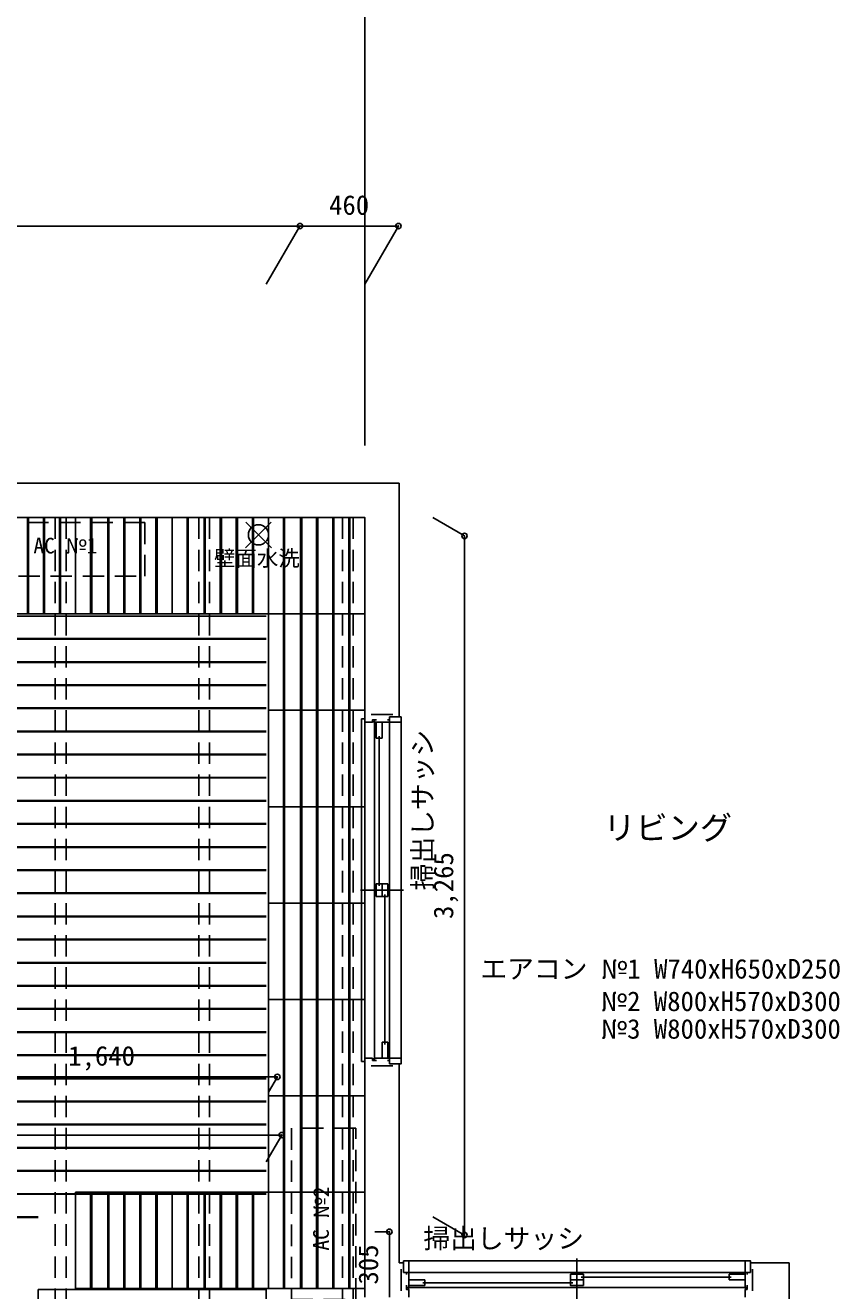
# Model space of a CAD drawing. Units: millimetres at full size, sheet at 1:50. Extents: x -16700 to 14342, y -4580 to 9627.
# Drawn here: x -2775 to 1027, y -1088 to 4821 of the extents above; entities that cross this region are included whole.
import ezdxf
from ezdxf.enums import TextEntityAlignment as Align

# ---------------------------------------------------------------- set-up
doc = ezdxf.new("R2010")
doc.units = ezdxf.units.MM
doc.header["$LTSCALE"] = 50
doc.header["$PDMODE"] = 32
doc.header["$PDSIZE"] = 25
doc.linetypes.add('DASHED2', pattern=[3, 2, -1])
for name, color, linetype in [('0-0_芯', 4, 'DASHED2'), ('0-3_躯体２次', 7, 'Continuous'), ('0-4_建具', 3, 'Continuous'), ('0-7_作業', 4, 'DASHED2'), ('0-B_文字', 4, 'Continuous'), ('0-C_寸法', 7, 'Continuous'), ('0-D_ﾊｯﾁﾝｸﾞ', 3, 'Continuous'), ('0-E_一般', 2, 'Continuous'), ('9-B_文字', 7, 'Continuous')]:
    doc.layers.add(name, color=color, linetype=linetype)
doc.styles.add('ＭＳ ゴシック', font='')
doc.styles.get('ＭＳ ゴシック').set_extended_font_data('MS Gothic')

msp = doc.modelspace()

# ---------------------------------------------------------------- linework, layer by layer
at = {"layer": '0-0_芯'}
for points in [[(-2956.84, 2248.49), (-2216.84, 2248.49), (-2216.84, 2498.49), (-2956.84, 2498.49)], [(-1232.32, -1129.6), (-1232.32, -329.6), (-1532.32, -329.6), (-1532.32, -1129.6)]]:
    msp.add_lwpolyline(points, close=True, dxfattribs=at)
at = {"layer": '0-3_躯体２次'}
for p, q in [((-2979.69, 2682.08), (-1029.69, 2682.08)), ((-1029.69, 2682.08), (-1029.69, 1592.08)), ((-5739.69, 2522.08), (-1189.69, 2522.08)), ((-1189.69, 2522.08), (-1189.69, -1117.92)), ((-1029.69, -27.92), (-1029.69, -957.92)), ((-1029.69, -957.92), (-1009.69, -957.92)), ((610.31, -957.92), (790.31, -957.92)), ((790.31, -957.92), (790.31, -1592.92))]:
    msp.add_line(p, q, dxfattribs=at)
at = {"layer": '0-4_建具', "color": 7}
for p, q in [((-1059.69, 1602.08), (-1159.69, 1602.08)), ((-1154.69, 1567.08), (-1189.69, 1567.08)), ((-1144.69, 1577.08), (-1144.69, 1552.08)), ((-1154.69, -2.92), (-1189.69, -2.92)), ((-1059.69, -37.92), (-1159.69, -37.92)), ((-1154.69, -2.92), (-1154.69, -12.92)), ((-1144.69, -12.92), (-1154.69, -12.92)), ((-1019.69, -987.92), (-1019.69, -1087.92)), ((620.31, -987.92), (620.31, -1087.92)), ((-994.69, -1072.92), (-969.69, -1072.92)), ((-984.69, -1082.92), (-984.69, -1117.92)), ((585.31, -1082.92), (585.31, -1117.92)), ((585.31, -1082.92), (595.31, -1082.92)), ((595.31, -1072.92), (595.31, -1082.92))]:
    msp.add_line(p, q, dxfattribs=at)
at = {"layer": '0-4_建具', "color": 4}
for p, q in [((-1189.69, 1582.08), (-1204.69, 1582.08)), ((-1204.69, 1582.08), (-1204.69, -17.92)), ((-1144.69, 1569.08), (-1154.69, 1569.08)), ((-1144.69, 1552.08), (-1144.69, 12.08)), ((-1074.69, 1552.08), (-1074.69, 12.08)), ((-1019.69, 1567.08), (-1019.69, -2.92)), ((-1009.69, 782.08), (-1209.69, 782.08)), ((-1189.69, -17.92), (-1204.69, -17.92)), ((-1144.69, -4.92), (-1154.69, -4.92)), ((-199.69, -937.92), (-199.69, -1137.92)), ((-984.69, -947.92), (585.31, -947.92)), ((-969.69, -1002.92), (570.31, -1002.92)), ((-986.69, -1072.92), (-986.69, -1082.92)), ((-969.69, -1072.92), (570.31, -1072.92)), ((587.31, -1072.92), (587.31, -1082.92))]:
    msp.add_line(p, q, dxfattribs=at)
at = {"layer": '0-4_建具'}
for p, q in [((-1134.69, 1577.08), (-1144.69, 1577.08)), ((-1019.69, 1567.08), (-1144.69, 1567.08)), ((-1136.19, 1567.08), (-1136.19, 1492.08)), ((-1109.69, 1567.08), (-1109.69, 1492.08)), ((-1074.69, 1577.08), (-1084.69, 1577.08)), ((-1074.69, 1592.08), (-1074.69, 1552.08)), ((-1019.69, 1592.08), (-1074.69, 1592.08)), ((-1019.69, 1592.08), (-1019.69, 1567.08)), ((-1109.69, 1492.08), (-1136.19, 1492.08)), ((-1122.99, 1502.08), (-1122.99, 802.08)), ((-1109.69, 812.08), (-1109.69, 752.08)), ((-1083.19, 812.08), (-1083.19, 752.08)), ((-1083.19, 752.08), (-1136.19, 752.08)), ((-1096.49, 762.08), (-1096.49, 62.08)), ((-1109.69, 72.08), (-1109.69, -2.92)), ((-1083.19, 72.08), (-1109.69, 72.08)), ((-1083.19, 72.08), (-1083.19, -2.92)), ((-1144.69, 12.08), (-1144.69, -12.92)), ((-1074.69, 12.08), (-1074.69, -27.92)), ((-1019.69, -2.92), (-1144.69, -2.92)), ((-1134.69, -12.92), (-1144.69, -12.92)), ((-1074.69, -12.92), (-1084.69, -12.92)), ((-1009.69, -947.92), (-984.69, -947.92)), ((-1009.69, -947.92), (-1009.69, -1002.92)), ((-1009.69, -1002.92), (-969.69, -1002.92)), ((-994.69, -1002.92), (-994.69, -1012.92)), ((-984.69, -947.92), (-984.69, -1072.92)), ((570.31, -1002.92), (610.31, -1002.92)), ((585.31, -947.92), (585.31, -1072.92)), ((595.31, -1002.92), (595.31, -1012.92)), ((-994.69, -1062.92), (-994.69, -1072.92)), ((-984.69, -1037.92), (-909.69, -1037.92)), ((-919.69, -1051.22), (-219.69, -1051.22)), ((-909.69, -1037.92), (-909.69, -1064.42)), ((-229.69, -1011.42), (-169.69, -1011.42)), ((-229.69, -1037.92), (-169.69, -1037.92)), ((-179.69, -1024.72), (520.31, -1024.72)), ((-169.69, -1011.42), (-169.69, -1064.42)), ((510.31, -1011.42), (510.31, -1037.92)), ((510.31, -1011.42), (585.31, -1011.42)), ((510.31, -1037.92), (585.31, -1037.92)), ((595.31, -1062.92), (595.31, -1072.92)), ((-984.69, -1064.42), (-909.69, -1064.42)), ((570.31, -1072.92), (595.31, -1072.92))]:
    msp.add_line(p, q, dxfattribs=at)
at = {"layer": '0-4_建具', "color": 7}
for points in [[(-1144.69, 1577.08), (-1154.69, 1577.08), (-1154.69, 1567.08)], [(-994.69, -1072.92), (-994.69, -1082.92), (-984.69, -1082.92)]]:
    msp.add_lwpolyline(points, dxfattribs=at)
at = {"layer": '0-4_建具'}
for points in [[(-1083.19, 812.08), (-1136.19, 812.08), (-1136.19, 752.08)], [(-1019.69, -2.92), (-1019.69, -27.92), (-1074.69, -27.92)], [(585.31, -947.92), (610.31, -947.92), (610.31, -1002.92)], [(-229.69, -1011.42), (-229.69, -1064.42), (-169.69, -1064.42)]]:
    msp.add_lwpolyline(points, dxfattribs=at)
at = {"layer": '0-7_作業'}
for p, q in [((-2634.69, 2522.08), (-2634.69, -3342.92)), ((-2584.69, 2522.08), (-2584.69, -3342.92)), ((-1964.69, 2522.08), (-1964.69, -3342.92)), ((-1914.69, 2522.08), (-1914.69, -3342.92)), ((-1294.69, 2522.08), (-1294.69, -3342.92)), ((-1244.69, 2522.08), (-1244.69, -3342.92))]:
    msp.add_line(p, q, dxfattribs=at)
at = {"layer": '0-C_寸法', "color": 4}
for p, q in [((-1189.69, 5261.67), (-1189.69, 2858.42)), ((-1189.69, 5002.94), (-1189.69, 4750.13)), ((-7027.97, 3883.27), (-1492.97, 3883.27)), ((-1492.97, 3883.27), (-1649.69, 3611.82)), ((-1492.97, 3883.27), (-1032.97, 3883.27)), ((-1032.97, 3883.27), (-1189.69, 3611.82)), ((-724.62, 2436.64), (-872.6, 2522.08)), ((-724.62, 2436.64), (-724.62, -828.36)), ((-3238.18, -89.5), (-1598.18, -89.5)), ((-1598.18, -89.5), (-1639.69, -161.41)), ((-4547.8, -361.39), (-1577.8, -361.39)), ((-1577.8, -361.39), (-1649.69, -485.91)), ((-724.62, -828.36), (-872.6, -742.92)), ((-1075.33, -812.92), (-1142.9, -812.92)), ((-1075.33, -812.92), (-1075.33, -1117.92))]:
    msp.add_line(p, q, dxfattribs=at)
at = {"layer": '0-C_寸法'}
for p in [(-1492.97, 3883.27), (-1032.97, 3883.27), (-724.62, 2436.64), (-1598.18, -89.5), (-1577.8, -361.39), (-1075.33, -812.92), (-724.62, -828.36)]:
    msp.add_point(p, dxfattribs=at)
at = {"layer": '0-D_ﾊｯﾁﾝｸﾞ', "color": 4}
msp.add_line((-1189.69, -812.92), (-1189.69, 2522.08), dxfattribs=at)
at = {"layer": '0-D_ﾊｯﾁﾝｸﾞ'}
for p, q in [((-7184.69, 2062.08), (-1649.69, 2062.08)), ((-7184.69, 1957.08), (-1649.69, 1957.08)), ((-7184.69, 1954.08), (-1649.69, 1954.08)), ((-7184.69, 1849.08), (-1649.69, 1849.08)), ((-7184.69, 1846.08), (-1649.69, 1846.08)), ((-7184.69, 1741.08), (-1649.69, 1741.08)), ((-7184.69, 1738.08), (-1649.69, 1738.08)), ((-7184.69, 1633.08), (-1649.69, 1633.08)), ((-7184.69, 1630.08), (-1649.69, 1630.08)), ((-7184.69, 1525.08), (-1649.69, 1525.08)), ((-7184.69, 1522.08), (-1649.69, 1522.08)), ((-7184.69, 1417.08), (-1649.69, 1417.08)), ((-7184.69, 1414.08), (-1649.69, 1414.08)), ((-7184.69, 1309.08), (-1649.69, 1309.08)), ((-7184.69, 1306.08), (-1649.69, 1306.08)), ((-7184.69, 1201.08), (-1649.69, 1201.08)), ((-7184.69, 1198.08), (-1649.69, 1198.08)), ((-7184.69, 1093.08), (-1649.69, 1093.08)), ((-7184.69, 1090.08), (-1649.69, 1090.08)), ((-7184.69, 985.08), (-1649.69, 985.08)), ((-7184.69, 982.08), (-1649.69, 982.08)), ((-7184.69, 877.08), (-1649.69, 877.08)), ((-7184.69, 874.08), (-1649.69, 874.08)), ((-7184.69, 769.08), (-1649.69, 769.08)), ((-7184.69, 766.08), (-1649.69, 766.08)), ((-7184.69, 661.08), (-1649.69, 661.08)), ((-7184.69, 658.08), (-1649.69, 658.08)), ((-7184.69, 553.08), (-1649.69, 553.08)), ((-7184.69, 550.08), (-1649.69, 550.08)), ((-7184.69, 445.08), (-1649.69, 445.08)), ((-7184.69, 442.08), (-1649.69, 442.08)), ((-7184.69, 337.08), (-1649.69, 337.08)), ((-7184.69, 334.08), (-1649.69, 334.08)), ((-7184.69, 229.08), (-1649.69, 229.08)), ((-7184.69, 226.08), (-1649.69, 226.08)), ((-7184.69, 121.08), (-1649.69, 121.08)), ((-7184.69, 118.08), (-1649.69, 118.08)), ((-7184.69, 13.08), (-1649.69, 13.08)), ((-7184.69, 10.08), (-1649.69, 10.08)), ((-7184.69, -94.92), (-1649.69, -94.92)), ((-7184.69, -97.92), (-1649.69, -97.92)), ((-7184.69, -202.92), (-1649.69, -202.92)), ((-7184.69, -205.92), (-1649.69, -205.92)), ((-7184.69, -310.92), (-1649.69, -310.92)), ((-7184.69, -313.92), (-1649.69, -313.92)), ((-7184.69, -418.92), (-1649.69, -418.92)), ((-7184.69, -421.92), (-1649.69, -421.92)), ((-7184.69, -526.92), (-1649.69, -526.92)), ((-7184.69, -529.92), (-1649.69, -529.92)), ((-7184.69, -634.92), (-1649.69, -634.92)), ((-7184.69, -637.92), (-1649.69, -637.92)), ((-7184.69, -742.92), (-2714.69, -742.92)), ((-7184.69, -745.92), (-2714.69, -745.92)), ((-2714.69, -1082.26), (-2714.69, -3342.92))]:
    msp.add_line(p, q, dxfattribs=at)
msp.add_lwpolyline([(-2714.69, -1082.26), (-1649.69, -1082.26), (-1649.69, -1577.92)], dxfattribs=at)
at = {"layer": '0-E_一般'}
for p, q in [((-2764.69, 2072.08), (-2764.69, 2522.08)), ((-2759.69, 2072.08), (-2759.69, 2522.08)), ((-2689.69, 2072.08), (-2689.69, 2522.08)), ((-2684.69, 2072.08), (-2684.69, 2522.08)), ((-2614.69, 2072.08), (-2614.69, 2522.08)), ((-2609.69, 2072.08), (-2609.69, 2522.08)), ((-2469.69, 2522.08), (-2469.69, 2072.08)), ((-2464.69, 2522.08), (-2464.69, 2072.08)), ((-2389.69, 2072.08), (-2389.69, 2522.08)), ((-2384.69, 2072.08), (-2384.69, 2522.08)), ((-2314.69, 2072.08), (-2314.69, 2522.08)), ((-2309.69, 2072.08), (-2309.69, 2522.08)), ((-2239.69, 2072.08), (-2239.69, 2522.08)), ((-2234.69, 2072.08), (-2234.69, 2522.08)), ((-2164.69, 2072.08), (-2164.69, 2522.08)), ((-2159.69, 2072.08), (-2159.69, 2522.08)), ((-2019.69, 2522.08), (-2019.69, 2072.08)), ((-2014.69, 2522.08), (-2014.69, 2072.08)), ((-1939.69, 2072.08), (-1939.69, 2522.08)), ((-1934.69, 2072.08), (-1934.69, 2522.08)), ((-1864.69, 2072.08), (-1864.69, 2522.08)), ((-1859.69, 2072.08), (-1859.69, 2522.08)), ((-1789.69, 2072.08), (-1789.69, 2522.08)), ((-1784.69, 2072.08), (-1784.69, 2522.08)), ((-1714.69, 2072.08), (-1714.69, 2522.08)), ((-1709.69, 2072.08), (-1709.69, 2522.08)), ((-1569.69, 2522.08), (-1569.69, 2072.08)), ((-1564.69, 2522.08), (-1564.69, 2072.08)), ((-1489.69, 2072.08), (-1489.69, 2522.08)), ((-1484.69, 2072.08), (-1484.69, 2522.08)), ((-1414.69, 2072.08), (-1414.69, 2522.08)), ((-1409.69, 2072.08), (-1409.69, 2522.08)), ((-1339.69, 2072.08), (-1339.69, 2522.08)), ((-1334.69, 2072.08), (-1334.69, 2522.08)), ((-1264.69, 2072.08), (-1264.69, 2522.08)), ((-1259.69, 2072.08), (-1259.69, 2522.08)), ((-1189.69, 2072.08), (-1639.69, 2072.08)), ((-1639.69, 1622.08), (-1639.69, 2072.08)), ((-1569.69, 2072.08), (-1569.69, 1622.08)), ((-1564.69, 2072.08), (-1564.69, 1622.08)), ((-1489.69, 1622.08), (-1489.69, 2072.08)), ((-1484.69, 1622.08), (-1484.69, 2072.08)), ((-1414.69, 1622.08), (-1414.69, 2072.08)), ((-1409.69, 1622.08), (-1409.69, 2072.08)), ((-1339.69, 1622.08), (-1339.69, 2072.08)), ((-1334.69, 1622.08), (-1334.69, 2072.08)), ((-1264.69, 1622.08), (-1264.69, 2072.08)), ((-1259.69, 1622.08), (-1259.69, 2072.08)), ((-1189.69, 1622.08), (-1639.69, 1622.08)), ((-1639.69, 1172.08), (-1639.69, 1622.08)), ((-1569.69, 1622.08), (-1569.69, 1172.08)), ((-1564.69, 1622.08), (-1564.69, 1172.08)), ((-1489.69, 1172.08), (-1489.69, 1622.08)), ((-1484.69, 1172.08), (-1484.69, 1622.08)), ((-1414.69, 1172.08), (-1414.69, 1622.08)), ((-1409.69, 1172.08), (-1409.69, 1622.08)), ((-1339.69, 1172.08), (-1339.69, 1622.08)), ((-1334.69, 1172.08), (-1334.69, 1622.08)), ((-1264.69, 1172.08), (-1264.69, 1622.08)), ((-1259.69, 1172.08), (-1259.69, 1622.08)), ((-1189.69, 1172.08), (-1639.69, 1172.08)), ((-1639.69, 722.08), (-1639.69, 1172.08)), ((-1569.69, 1172.08), (-1569.69, 722.08)), ((-1564.69, 1172.08), (-1564.69, 722.08)), ((-1489.69, 722.08), (-1489.69, 1172.08)), ((-1484.69, 722.08), (-1484.69, 1172.08)), ((-1414.69, 722.08), (-1414.69, 1172.08)), ((-1409.69, 722.08), (-1409.69, 1172.08)), ((-1339.69, 722.08), (-1339.69, 1172.08)), ((-1334.69, 722.08), (-1334.69, 1172.08)), ((-1264.69, 722.08), (-1264.69, 1172.08)), ((-1259.69, 722.08), (-1259.69, 1172.08)), ((-1189.69, 722.08), (-1639.69, 722.08)), ((-1639.69, 272.08), (-1639.69, 722.08)), ((-1569.69, 722.08), (-1569.69, 272.08)), ((-1564.69, 722.08), (-1564.69, 272.08)), ((-1489.69, 272.08), (-1489.69, 722.08)), ((-1484.69, 272.08), (-1484.69, 722.08)), ((-1414.69, 272.08), (-1414.69, 722.08)), ((-1409.69, 272.08), (-1409.69, 722.08)), ((-1339.69, 272.08), (-1339.69, 722.08)), ((-1334.69, 272.08), (-1334.69, 722.08)), ((-1264.69, 272.08), (-1264.69, 722.08)), ((-1259.69, 272.08), (-1259.69, 722.08)), ((-1189.69, 272.08), (-1639.69, 272.08)), ((-1639.69, -177.92), (-1639.69, 272.08)), ((-1569.69, 272.08), (-1569.69, -177.92)), ((-1564.69, 272.08), (-1564.69, -177.92)), ((-1489.69, -177.92), (-1489.69, 272.08)), ((-1484.69, -177.92), (-1484.69, 272.08)), ((-1414.69, -177.92), (-1414.69, 272.08)), ((-1409.69, -177.92), (-1409.69, 272.08)), ((-1339.69, -177.92), (-1339.69, 272.08)), ((-1334.69, -177.92), (-1334.69, 272.08)), ((-1264.69, -177.92), (-1264.69, 272.08)), ((-1259.69, -177.92), (-1259.69, 272.08)), ((-1189.69, -177.92), (-1639.69, -177.92)), ((-1639.69, -627.92), (-1639.69, -177.92)), ((-1569.69, -177.92), (-1569.69, -627.92)), ((-1564.69, -177.92), (-1564.69, -627.92)), ((-1489.69, -627.92), (-1489.69, -177.92)), ((-1484.69, -627.92), (-1484.69, -177.92)), ((-1414.69, -627.92), (-1414.69, -177.92)), ((-1409.69, -627.92), (-1409.69, -177.92)), ((-1339.69, -627.92), (-1339.69, -177.92)), ((-1334.69, -627.92), (-1334.69, -177.92)), ((-1264.69, -627.92), (-1264.69, -177.92)), ((-1259.69, -627.92), (-1259.69, -177.92)), ((-2539.69, -1077.92), (-2539.69, -627.92)), ((-2469.69, -627.92), (-2469.69, -1077.92)), ((-2464.69, -627.92), (-2464.69, -1077.92)), ((-2389.69, -1077.92), (-2389.69, -627.92)), ((-2384.69, -1077.92), (-2384.69, -627.92)), ((-2314.69, -1077.92), (-2314.69, -627.92)), ((-2309.69, -1077.92), (-2309.69, -627.92)), ((-2239.69, -1077.92), (-2239.69, -627.92)), ((-2234.69, -1077.92), (-2234.69, -627.92)), ((-2164.69, -1077.92), (-2164.69, -627.92)), ((-2159.69, -1077.92), (-2159.69, -627.92)), ((-2089.69, -1077.92), (-2089.69, -627.92)), ((-2019.69, -627.92), (-2019.69, -1077.92)), ((-2014.69, -627.92), (-2014.69, -1077.92)), ((-1939.69, -1077.92), (-1939.69, -627.92)), ((-1934.69, -1077.92), (-1934.69, -627.92)), ((-1864.69, -1077.92), (-1864.69, -627.92)), ((-1859.69, -1077.92), (-1859.69, -627.92)), ((-1789.69, -1077.92), (-1789.69, -627.92)), ((-1784.69, -1077.92), (-1784.69, -627.92)), ((-1714.69, -1077.92), (-1714.69, -627.92)), ((-1709.69, -1077.92), (-1709.69, -627.92)), ((-1189.69, -627.92), (-1639.69, -627.92)), ((-1639.69, -1077.92), (-1639.69, -627.92)), ((-1569.69, -627.92), (-1569.69, -1077.92)), ((-1564.69, -627.92), (-1564.69, -1077.92)), ((-1489.69, -1077.92), (-1489.69, -627.92)), ((-1484.69, -1077.92), (-1484.69, -627.92)), ((-1414.69, -1077.92), (-1414.69, -627.92)), ((-1409.69, -1077.92), (-1409.69, -627.92)), ((-1339.69, -1077.92), (-1339.69, -627.92)), ((-1334.69, -1077.92), (-1334.69, -627.92)), ((-1264.69, -1077.92), (-1264.69, -627.92)), ((-1259.69, -1077.92), (-1259.69, -627.92)), ((-2089.69, -1077.92), (-2539.69, -1077.92)), ((-1189.69, -1077.92), (-1639.69, -1077.92))]:
    msp.add_line(p, q, dxfattribs=at)
for points in [[(-2989.69, 2072.08), (-2539.69, 2072.08), (-2539.69, 2522.08), (-2989.69, 2522.08)], [(-2539.69, 2072.08), (-2089.69, 2072.08), (-2089.69, 2522.08), (-2539.69, 2522.08)], [(-2089.69, 2072.08), (-1639.69, 2072.08), (-1639.69, 2522.08), (-2089.69, 2522.08)], [(-1639.69, 2072.08), (-1189.69, 2072.08), (-1189.69, 2522.08), (-1639.69, 2522.08)], [(-1639.69, 1622.08), (-1189.69, 1622.08), (-1189.69, 2072.08), (-1639.69, 2072.08)], [(-1639.69, 1172.08), (-1189.69, 1172.08), (-1189.69, 1622.08), (-1639.69, 1622.08)], [(-1639.69, 722.08), (-1189.69, 722.08), (-1189.69, 1172.08), (-1639.69, 1172.08)], [(-1639.69, 272.08), (-1189.69, 272.08), (-1189.69, 722.08), (-1639.69, 722.08)], [(-1639.69, -177.92), (-1189.69, -177.92), (-1189.69, 272.08), (-1639.69, 272.08)], [(-1639.69, -627.92), (-1189.69, -627.92), (-1189.69, -177.92), (-1639.69, -177.92)], [(-2539.69, -1077.92), (-2089.69, -1077.92), (-2089.69, -627.92), (-2539.69, -627.92)], [(-2089.69, -1077.92), (-1639.69, -1077.92), (-1639.69, -627.92), (-2089.69, -627.92)], [(-1639.69, -1077.92), (-1189.69, -1077.92), (-1189.69, -627.92), (-1639.69, -627.92)]]:
    msp.add_lwpolyline(points, close=True, dxfattribs=at)
for points in [[(-1639.69, -1077.92), (-2089.69, -1077.92), (-2089.69, -627.92), (-2089.69, -1077.92)], [(-1639.69, -1077.92), (-1639.69, -627.92), (-1639.69, -1077.92)]]:
    msp.add_lwpolyline(points, dxfattribs=at)
at = {"layer": '9-B_文字'}
for p, q in [((-1747.36, 2380.55), (-1626.93, 2500.98)), ((-1625.22, 2380.55), (-1745.65, 2500.98))]:
    msp.add_line(p, q, dxfattribs=at)
msp.add_circle((-1686.29, 2441.62), 47.22, dxfattribs=at)

# ---------------------------------------------------------------- texts
at = {"layer": '0-B_文字', "style": 'ＭＳ ゴシック'}
msp.add_text('AC №1', height=73.31, dxfattribs=at).set_placement((-2736.88, 2332.44), align=Align.BOTTOM_LEFT)
msp.add_text('AC №2', height=73.31, rotation=90, dxfattribs=at).set_placement((-1335.8, -900.72), align=Align.BOTTOM_LEFT)
at = {"layer": '0-C_寸法', "style": 'ＭＳ ゴシック'}
for s, p in [('460', (-1356.72, 3908.27)), ('1,640', (-2574.43, -64.5))]:
    msp.add_text(s, height=91.64, dxfattribs=at).set_placement(p, align=Align.BOTTOM_LEFT)
for s, p in [('3,265', (-749.62, 647.89)), ('305', (-1100.33, -1059.17))]:
    msp.add_text(s, height=91.64, rotation=90, dxfattribs=at).set_placement(p, align=Align.BOTTOM_LEFT)
at = {"layer": '9-B_文字', "color": 4, "style": 'ＭＳ ゴシック'}
msp.add_text('壁面水洗', height=73.31, dxfattribs=at).set_placement((-1893.71, 2273.33), align=Align.BOTTOM_LEFT)
at = {"layer": '9-B_文字', "style": 'ＭＳ ゴシック'}
msp.add_text('掃出しサッシ', height=91.64, rotation=90, dxfattribs=at).set_placement((-847.07, 781.71), align=Align.BOTTOM_LEFT)
at = {"layer": '9-B_文字', "color": 3, "style": 'ＭＳ ゴシック'}
msp.add_text('リビング', height=110, dxfattribs=at).set_placement((-75.94, 985.74), align=Align.BOTTOM_LEFT)
at = {"layer": '9-B_文字', "style": 'ＭＳ ゴシック'}
for s, p in [('エアコン №1 W740xH650xD250', (-650.75, 341.86)), ('         №2 W800xH570xD300', (-650.75, 190.2)), ('         №3 W800xH570xD300', (-650.75, 61.29)), ('掃出しサッシ', (-916.63, -916.92))]:
    msp.add_text(s, height=91.64, dxfattribs=at).set_placement(p, align=Align.BOTTOM_LEFT)

doc.saveas('drawing.dxf')
